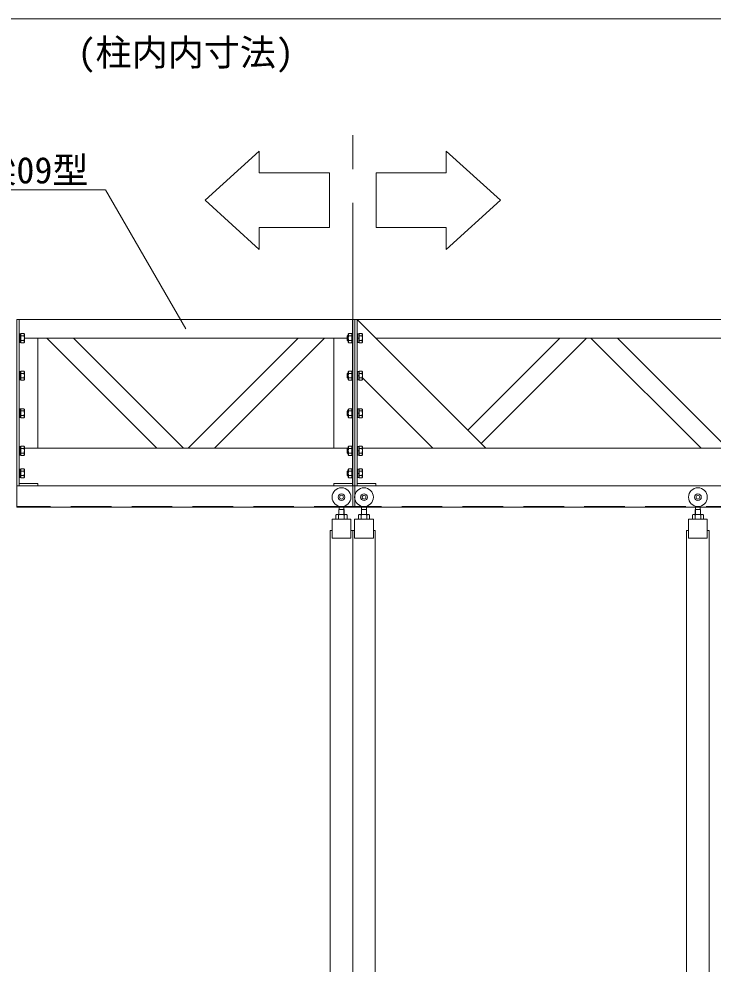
# Model space of a CAD drawing. Units: millimetres, scale not verified. Extents: x -10075 to 10075, y -16938 to 16938.
# Drawn here: x -3819 to -1971, y 9351 to 11868 of the extents above; entities that cross this region are included whole.
import ezdxf
from ezdxf.enums import TextEntityAlignment as Align

# ---------------------------------------------------------------- set-up
doc = ezdxf.new("R2010")
doc.units = ezdxf.units.MM
doc.header["$LTSCALE"] = 90
doc.linetypes.add('CHAIN2', pattern=[12, 9, -1, 1, -1])
doc.linetypes.add('DASHED1', pattern=[1.8, 1.2, -0.6])
for name, color, linetype, lineweight in [('0-6_ﾎﾞﾙﾄ類', 134, 'Continuous', 18), ('0-C_寸法', 134, 'Continuous', 18), ('1-1_中央走行棒', 134, 'Continuous', 18), ('1-2_中央走行棒右', 134, 'Continuous', 18), ('1-3_中央走行棒左', 134, 'Continuous', 18), ('1-4_中間梁09', 134, 'Continuous', 18), ('1-6_通芯', 134, 'CHAIN2', 18), ('1-B_文字', 134, 'Continuous', 18), ('2-2_連結用梁45', 134, 'Continuous', 18)]:
    doc.layers.add(name, color=color, linetype=linetype, lineweight=lineweight)
doc.styles.add('ＭＳ ゴシック', font='')
doc.styles.get('ＭＳ ゴシック').set_extended_font_data('MS Gothic')

msp = doc.modelspace()

# ---------------------------------------------------------------- linework, layer by layer
at = {"layer": '0-6_ﾎﾞﾙﾄ類'}
for p, q in [((-3806.49, 11023.56), (-3813.86, 11023.56)), ((-2943.86, 11024.5), (-2945.86, 11022.5)), ((-2942.46, 11023.3), (-2945.06, 11023.3)), ((-2943.86, 11010.5), (-2943.86, 11024.5)), ((-2942.46, 11024.5), (-2943.86, 11024.5)), ((-2942.46, 11028), (-2940.84, 11029.63)), ((-2942.46, 11007), (-2942.46, 11028)), ((-2940.84, 11023.56), (-2933.46, 11023.56)), ((-2906.49, 11023.56), (-2913.86, 11023.56)), ((-3813.86, 11018.3), (-3816.86, 11017.5)), ((-3813.86, 11017.5), (-3816.86, 11016.69)), ((-3806.49, 11011.44), (-3813.86, 11011.44)), ((-3804.86, 11007), (-3806.49, 11005.38)), ((-2945.86, 11012.5), (-2945.86, 11022.5)), ((-2943.86, 11010.5), (-2945.86, 11012.5)), ((-2942.46, 11011.7), (-2945.06, 11011.7)), ((-2942.46, 11010.5), (-2943.86, 11010.5)), ((-2942.46, 11007), (-2940.84, 11005.38)), ((-2940.84, 11011.44), (-2933.46, 11011.44)), ((-2913.86, 11018.3), (-2916.86, 11017.5)), ((-2913.86, 11017.5), (-2916.86, 11016.69)), ((-2906.49, 11011.44), (-2913.86, 11011.44)), ((-2904.86, 11007), (-2906.49, 11005.38)), ((-3806.49, 10923.56), (-3813.86, 10923.56)), ((-2943.86, 10924.5), (-2945.86, 10922.5)), ((-2945.86, 10912.5), (-2945.86, 10922.5)), ((-2942.46, 10923.3), (-2945.06, 10923.3)), ((-2943.86, 10910.5), (-2943.86, 10924.5)), ((-2942.46, 10924.5), (-2943.86, 10924.5)), ((-2942.46, 10928), (-2940.84, 10929.63)), ((-2942.46, 10907), (-2942.46, 10928)), ((-2940.84, 10923.56), (-2933.46, 10923.56)), ((-2906.49, 10923.56), (-2913.86, 10923.56)), ((-3813.86, 10918.31), (-3816.86, 10917.5)), ((-3813.86, 10917.5), (-3816.86, 10916.69)), ((-3806.49, 10911.44), (-3813.86, 10911.44)), ((-3804.86, 10907), (-3806.49, 10905.37)), ((-2943.86, 10910.5), (-2945.86, 10912.5)), ((-2942.46, 10911.7), (-2945.06, 10911.7)), ((-2942.46, 10910.5), (-2943.86, 10910.5)), ((-2942.46, 10907), (-2940.84, 10905.37)), ((-2940.84, 10911.44), (-2933.46, 10911.44)), ((-2913.86, 10918.31), (-2916.86, 10917.5)), ((-2913.86, 10917.5), (-2916.86, 10916.69)), ((-2906.49, 10911.44), (-2913.86, 10911.44)), ((-2904.86, 10907), (-2906.49, 10905.37)), ((-3806.49, 10823.56), (-3813.86, 10823.56)), ((-2943.86, 10824.5), (-2945.86, 10822.5)), ((-2945.86, 10812.5), (-2945.86, 10822.5)), ((-2942.46, 10823.3), (-2945.06, 10823.3)), ((-2943.86, 10810.5), (-2943.86, 10824.5)), ((-2942.46, 10824.5), (-2943.86, 10824.5)), ((-2942.46, 10828), (-2940.84, 10829.63)), ((-2942.46, 10807), (-2942.46, 10828)), ((-2940.84, 10823.56), (-2933.46, 10823.56)), ((-2906.49, 10823.56), (-2913.86, 10823.56)), ((-3813.86, 10818.31), (-3816.86, 10817.5)), ((-3813.86, 10817.5), (-3816.86, 10816.69)), ((-3806.49, 10811.44), (-3813.86, 10811.44)), ((-3804.86, 10807), (-3806.49, 10805.37)), ((-2943.86, 10810.5), (-2945.86, 10812.5)), ((-2942.46, 10811.7), (-2945.06, 10811.7)), ((-2942.46, 10810.5), (-2943.86, 10810.5)), ((-2942.46, 10807), (-2940.84, 10805.37)), ((-2940.84, 10811.44), (-2933.46, 10811.44)), ((-2913.86, 10818.31), (-2916.86, 10817.5)), ((-2913.86, 10817.5), (-2916.86, 10816.69)), ((-2906.49, 10811.44), (-2913.86, 10811.44)), ((-2904.86, 10807), (-2906.49, 10805.37)), ((-3806.49, 10723.56), (-3813.86, 10723.56)), ((-2943.86, 10724.5), (-2945.86, 10722.5)), ((-2945.86, 10712.5), (-2945.86, 10722.5)), ((-2942.46, 10723.3), (-2945.06, 10723.3)), ((-2943.86, 10710.5), (-2943.86, 10724.5)), ((-2942.46, 10724.5), (-2943.86, 10724.5)), ((-2942.46, 10728), (-2940.84, 10729.62)), ((-2942.46, 10707), (-2942.46, 10728)), ((-2940.84, 10723.56), (-2933.46, 10723.56)), ((-2906.49, 10723.56), (-2913.86, 10723.56)), ((-3813.86, 10718.31), (-3816.86, 10717.5)), ((-3813.86, 10717.5), (-3816.86, 10716.7)), ((-3806.49, 10711.44), (-3813.86, 10711.44)), ((-3804.86, 10707), (-3806.49, 10705.37)), ((-2943.86, 10710.5), (-2945.86, 10712.5)), ((-2942.46, 10711.7), (-2945.06, 10711.7)), ((-2942.46, 10710.5), (-2943.86, 10710.5)), ((-2942.46, 10707), (-2940.84, 10705.37)), ((-2940.84, 10711.44), (-2933.46, 10711.44)), ((-2913.86, 10718.31), (-2916.86, 10717.5)), ((-2913.86, 10717.5), (-2916.86, 10716.7)), ((-2906.49, 10711.44), (-2913.86, 10711.44)), ((-2904.86, 10707), (-2906.49, 10705.37)), ((-3813.86, 10658.3), (-3816.86, 10657.5)), ((-3813.86, 10657.5), (-3816.86, 10656.69)), ((-3806.49, 10663.56), (-3813.86, 10663.56)), ((-3806.49, 10651.44), (-3813.86, 10651.44)), ((-3804.86, 10647), (-3806.49, 10645.38)), ((-2943.86, 10664.5), (-2945.86, 10662.5)), ((-2945.86, 10652.5), (-2945.86, 10662.5)), ((-2943.86, 10650.5), (-2945.86, 10652.5)), ((-2942.46, 10663.3), (-2945.06, 10663.3)), ((-2942.46, 10651.7), (-2945.06, 10651.7)), ((-2943.86, 10650.5), (-2943.86, 10664.5)), ((-2942.46, 10664.5), (-2943.86, 10664.5)), ((-2942.46, 10650.5), (-2943.86, 10650.5)), ((-2942.46, 10668), (-2940.84, 10669.63)), ((-2942.46, 10647), (-2942.46, 10668)), ((-2942.46, 10647), (-2940.84, 10645.38)), ((-2940.84, 10663.56), (-2933.46, 10663.56)), ((-2940.84, 10651.44), (-2933.46, 10651.44)), ((-2913.86, 10658.3), (-2916.86, 10657.5)), ((-2913.86, 10657.5), (-2916.86, 10656.69)), ((-2906.49, 10663.56), (-2913.86, 10663.56)), ((-2906.49, 10651.44), (-2913.86, 10651.44)), ((-2904.86, 10647), (-2906.49, 10645.38))]:
    msp.add_line(p, q, dxfattribs=at)
for points in [[(-3816.86, 11028.5), (-3816.86, 11006.5), (-3819.16, 11006.5), (-3819.16, 11028.5)], [(-3816.86, 11028.85), (-3816.86, 11006.15), (-3813.86, 11006.15), (-3813.86, 11028.85)], [(-2933.46, 11006.5), (-2933.46, 11028.5), (-2931.16, 11028.5), (-2931.16, 11006.5)], [(-2916.86, 11028.5), (-2916.86, 11006.5), (-2919.16, 11006.5), (-2919.16, 11028.5)], [(-2916.86, 11028.85), (-2916.86, 11006.15), (-2913.86, 11006.15), (-2913.86, 11028.85)], [(-3816.86, 10928.5), (-3816.86, 10906.5), (-3819.16, 10906.5), (-3819.16, 10928.5)], [(-3816.86, 10928.85), (-3816.86, 10906.15), (-3813.86, 10906.15), (-3813.86, 10928.85)], [(-2933.46, 10906.5), (-2933.46, 10928.5), (-2931.16, 10928.5), (-2931.16, 10906.5)], [(-2916.86, 10928.5), (-2916.86, 10906.5), (-2919.16, 10906.5), (-2919.16, 10928.5)], [(-2916.86, 10928.85), (-2916.86, 10906.15), (-2913.86, 10906.15), (-2913.86, 10928.85)], [(-3816.86, 10828.5), (-3816.86, 10806.5), (-3819.16, 10806.5), (-3819.16, 10828.5)], [(-3816.86, 10828.85), (-3816.86, 10806.15), (-3813.86, 10806.15), (-3813.86, 10828.85)], [(-2933.46, 10806.5), (-2933.46, 10828.5), (-2931.16, 10828.5), (-2931.16, 10806.5)], [(-2916.86, 10828.5), (-2916.86, 10806.5), (-2919.16, 10806.5), (-2919.16, 10828.5)], [(-2916.86, 10828.85), (-2916.86, 10806.15), (-2913.86, 10806.15), (-2913.86, 10828.85)], [(-3816.86, 10728.5), (-3816.86, 10706.5), (-3819.16, 10706.5), (-3819.16, 10728.5)], [(-3816.86, 10728.85), (-3816.86, 10706.15), (-3813.86, 10706.15), (-3813.86, 10728.85)], [(-2933.46, 10706.5), (-2933.46, 10728.5), (-2931.16, 10728.5), (-2931.16, 10706.5)], [(-2916.86, 10728.5), (-2916.86, 10706.5), (-2919.16, 10706.5), (-2919.16, 10728.5)], [(-2916.86, 10728.85), (-2916.86, 10706.15), (-2913.86, 10706.15), (-2913.86, 10728.85)], [(-3816.86, 10668.5), (-3816.86, 10646.5), (-3819.16, 10646.5), (-3819.16, 10668.5)], [(-3816.86, 10668.85), (-3816.86, 10646.15), (-3813.86, 10646.15), (-3813.86, 10668.85)], [(-2933.46, 10646.5), (-2933.46, 10668.5), (-2931.16, 10668.5), (-2931.16, 10646.5)], [(-2916.86, 10668.5), (-2916.86, 10646.5), (-2919.16, 10646.5), (-2919.16, 10668.5)], [(-2916.86, 10668.85), (-2916.86, 10646.15), (-2913.86, 10646.15), (-2913.86, 10668.85)]]:
    msp.add_lwpolyline(points, close=True, dxfattribs=at)
for points in [[(-3806.49, 11029.63), (-3813.86, 11029.63), (-3813.86, 11005.38), (-3806.49, 11005.38)], [(-3804.86, 11007), (-3804.86, 11028), (-3806.49, 11029.63)], [(-2940.84, 11029.63), (-2933.46, 11029.63), (-2933.46, 11005.38), (-2940.84, 11005.38)], [(-2906.49, 11029.63), (-2913.86, 11029.63), (-2913.86, 11005.38), (-2906.49, 11005.38)], [(-2904.86, 11007), (-2904.86, 11028), (-2906.49, 11029.63)], [(-3806.49, 10929.63), (-3813.86, 10929.63), (-3813.86, 10905.37), (-3806.49, 10905.37)], [(-3804.86, 10907), (-3804.86, 10928), (-3806.49, 10929.63)], [(-2940.84, 10929.63), (-2933.46, 10929.63), (-2933.46, 10905.37), (-2940.84, 10905.37)], [(-2906.49, 10929.63), (-2913.86, 10929.63), (-2913.86, 10905.37), (-2906.49, 10905.37)], [(-2904.86, 10907), (-2904.86, 10928), (-2906.49, 10929.63)], [(-3806.49, 10829.63), (-3813.86, 10829.63), (-3813.86, 10805.37), (-3806.49, 10805.37)], [(-3804.86, 10807), (-3804.86, 10828), (-3806.49, 10829.63)], [(-2940.84, 10829.63), (-2933.46, 10829.63), (-2933.46, 10805.37), (-2940.84, 10805.37)], [(-2906.49, 10829.63), (-2913.86, 10829.63), (-2913.86, 10805.37), (-2906.49, 10805.37)], [(-2904.86, 10807), (-2904.86, 10828), (-2906.49, 10829.63)], [(-3806.49, 10729.62), (-3813.86, 10729.62), (-3813.86, 10705.37), (-3806.49, 10705.37)], [(-3804.86, 10707), (-3804.86, 10728), (-3806.49, 10729.62)], [(-2940.84, 10729.62), (-2933.46, 10729.62), (-2933.46, 10705.37), (-2940.84, 10705.37)], [(-2906.49, 10729.62), (-2913.86, 10729.62), (-2913.86, 10705.37), (-2906.49, 10705.37)], [(-2904.86, 10707), (-2904.86, 10728), (-2906.49, 10729.62)], [(-3806.49, 10669.63), (-3813.86, 10669.63), (-3813.86, 10645.38), (-3806.49, 10645.38)], [(-3804.86, 10647), (-3804.86, 10668), (-3806.49, 10669.63)], [(-2940.84, 10669.63), (-2933.46, 10669.63), (-2933.46, 10645.38), (-2940.84, 10645.38)], [(-2906.49, 10669.63), (-2913.86, 10669.63), (-2913.86, 10645.38), (-2906.49, 10645.38)], [(-2904.86, 10647), (-2904.86, 10668), (-2906.49, 10669.63)]]:
    msp.add_lwpolyline(points, dxfattribs=at)
for centre, radius, start, end in [((-3809.52, 11026.59), 4.28, 315, 45), ((-3816.98, 11017.5), 12.12, 330, 30), ((-2930.34, 11017.5), 12.12, 150, 210), ((-2937.81, 11026.59), 4.28, 135, 225), ((-2909.52, 11026.59), 4.28, 315, 45), ((-2916.98, 11017.5), 12.12, 330, 30), ((-3809.52, 11008.4), 4.28, 315, 45), ((-2937.81, 11008.4), 4.28, 135, 225), ((-2909.52, 11008.4), 4.28, 315, 45), ((-3809.52, 10926.59), 4.28, 315, 45), ((-3816.98, 10917.5), 12.12, 330, 30), ((-2930.34, 10917.5), 12.12, 150, 210), ((-2937.81, 10926.59), 4.28, 135, 225), ((-2909.52, 10926.59), 4.28, 315, 45), ((-2916.98, 10917.5), 12.12, 330, 30), ((-3809.52, 10908.4), 4.28, 315, 45), ((-2937.81, 10908.4), 4.28, 135, 225), ((-2909.52, 10908.4), 4.28, 315, 45), ((-3809.52, 10826.6), 4.28, 315, 45), ((-3816.98, 10817.5), 12.12, 330, 30), ((-2930.34, 10817.5), 12.12, 150, 210), ((-2937.81, 10826.6), 4.28, 135, 225), ((-2909.52, 10826.6), 4.28, 315, 45), ((-2916.98, 10817.5), 12.12, 330, 30), ((-3809.52, 10808.41), 4.28, 315, 45), ((-2937.81, 10808.41), 4.28, 135, 225), ((-2909.52, 10808.41), 4.28, 315, 45), ((-3809.52, 10726.6), 4.28, 315, 45), ((-3816.98, 10717.5), 12.12, 330, 30), ((-2930.34, 10717.5), 12.12, 150, 210), ((-2937.81, 10726.6), 4.28, 135, 225), ((-2909.52, 10726.6), 4.28, 315, 45), ((-2916.98, 10717.5), 12.12, 330, 30), ((-3809.52, 10708.41), 4.28, 315, 45), ((-2937.81, 10708.41), 4.28, 135, 225), ((-2909.52, 10708.41), 4.28, 315, 45), ((-3809.52, 10666.59), 4.28, 315, 45), ((-3809.52, 10648.4), 4.28, 315, 45), ((-3816.98, 10657.5), 12.12, 330, 30), ((-2930.34, 10657.5), 12.12, 150, 210), ((-2937.81, 10666.59), 4.28, 135, 225), ((-2937.81, 10648.4), 4.28, 135, 225), ((-2909.52, 10666.59), 4.28, 315, 45), ((-2909.52, 10648.4), 4.28, 315, 45), ((-2916.98, 10657.5), 12.12, 330, 30)]:
    msp.add_arc(centre, radius, start, end, dxfattribs=at)
at = {"layer": '0-C_寸法'}
msp.add_line((-8270.16, 11867.5), (1519.84, 11867.5), dxfattribs=at)
at = {"layer": '1-1_中央走行棒'}
for p, q in [((-2000.54, 10548.06), (-2022.79, 10548.06)), ((-2019.16, 10548.06), (-2022.79, 10548.06)), ((-2019.6, 10548.06), (-2019.6, 10548.1)), ((-2019.16, 10546.06), (-2019.16, 10535.06)), ((-2018.36, 10548.06), (-2018.36, 10561.1)), ((-2017.91, 10561.1), (-2017.91, 10569.9)), ((-2005.41, 10561.1), (-2005.41, 10569.9)), ((-2004.96, 10548.06), (-2004.96, 10561.1)), ((-2000.54, 10548.06), (-2004.16, 10548.06)), ((-2004.16, 10546.06), (-2004.16, 10535.06)), ((-2003.72, 10548.06), (-2003.72, 10548.1))]:
    msp.add_line(p, q, dxfattribs=at)
for points in [[(-2026.41, 10546.06), (-2026.41, 10535.06), (-1996.91, 10535.06), (-1996.91, 10546.06)], [(-2019.6, 10548.1), (-2018.66, 10548.1), (-2018.66, 10561.1), (-2011.66, 10561.1)], [(-2003.72, 10548.1), (-2004.66, 10548.1), (-2004.66, 10561.1), (-2011.66, 10561.1)], [(-2041.66, 9173.06), (-2041.66, 10505.06), (-2036.66, 10505.06)], [(-1986.66, 10505.06), (-1981.66, 10505.06), (-1981.66, 9173.06)]]:
    msp.add_lwpolyline(points, dxfattribs=at)
msp.add_lwpolyline([(-1986.66, 10485.06), (-2036.66, 10485.06), (-2036.66, 10535.06), (-1986.66, 10535.06)], close=True, dxfattribs=at)
for radius in [25, 9, 5]:
    msp.add_circle((-2011.66, 10594.1), radius, dxfattribs=at)
for centre, radius, start, end in [((-2022.79, 10543.78), 4.28, 32.227, 147.773), ((-2011.66, 10533), 15.07, 60.137, 119.863), ((-2000.54, 10543.78), 4.28, 32.227, 147.773)]:
    msp.add_arc(centre, radius, start, end, dxfattribs=at)
at = {"layer": '1-2_中央走行棒右'}
for p, q in [((-2911.79, 10548.06), (-2889.54, 10548.06)), ((-2911.79, 10548.06), (-2908.16, 10548.06)), ((-2908.6, 10548.06), (-2908.6, 10548.1)), ((-2908.16, 10546.06), (-2908.16, 10535.06)), ((-2907.36, 10548.06), (-2907.36, 10561.1)), ((-2906.91, 10561.1), (-2906.91, 10569.9)), ((-2894.41, 10561.1), (-2894.41, 10569.9)), ((-2893.96, 10548.06), (-2893.96, 10561.1)), ((-2893.16, 10548.06), (-2889.54, 10548.06)), ((-2893.16, 10546.06), (-2893.16, 10535.06)), ((-2892.73, 10548.06), (-2892.73, 10548.1))]:
    msp.add_line(p, q, dxfattribs=at)
for points in [[(-2885.91, 10546.06), (-2885.91, 10535.06), (-2915.42, 10535.06), (-2915.42, 10546.06)], [(-2908.6, 10548.1), (-2907.66, 10548.1), (-2907.66, 10561.1), (-2900.66, 10561.1)], [(-2892.73, 10548.1), (-2893.66, 10548.1), (-2893.66, 10561.1), (-2900.66, 10561.1)], [(-2925.66, 10505.06), (-2930.66, 10505.06), (-2930.66, 9085.06)], [(-2870.66, 9173.06), (-2870.66, 10505.06), (-2875.66, 10505.06)]]:
    msp.add_lwpolyline(points, dxfattribs=at)
msp.add_lwpolyline([(-2925.66, 10485.06), (-2875.66, 10485.06), (-2875.66, 10535.06), (-2925.66, 10535.06)], close=True, dxfattribs=at)
for radius in [25, 9, 5]:
    msp.add_circle((-2900.66, 10594.1), radius, dxfattribs=at)
for centre, radius, start, end in [((-2911.79, 10543.78), 4.28, 32.227, 147.773), ((-2900.66, 10533), 15.07, 60.137, 119.863), ((-2889.54, 10543.78), 4.28, 32.227, 147.773)]:
    msp.add_arc(centre, radius, start, end, dxfattribs=at)
at = {"layer": '1-3_中央走行棒左'}
for p, q in [((-2971.78, 10548.06), (-2949.53, 10548.06)), ((-2971.78, 10548.06), (-2968.16, 10548.06)), ((-2968.6, 10548.06), (-2968.6, 10548.1)), ((-2968.16, 10546.06), (-2968.16, 10535.06)), ((-2967.36, 10548.06), (-2967.36, 10561.1)), ((-2966.91, 10561.1), (-2966.91, 10569.9)), ((-2954.41, 10561.1), (-2954.41, 10569.9)), ((-2953.96, 10548.06), (-2953.96, 10561.1)), ((-2953.16, 10548.06), (-2949.53, 10548.06)), ((-2953.16, 10546.06), (-2953.16, 10535.06)), ((-2952.72, 10548.06), (-2952.72, 10548.1))]:
    msp.add_line(p, q, dxfattribs=at)
for points in [[(-2945.91, 10546.06), (-2945.91, 10535.06), (-2975.41, 10535.06), (-2975.41, 10546.06)], [(-2968.6, 10548.1), (-2967.66, 10548.1), (-2967.66, 10561.1), (-2960.66, 10561.1)], [(-2952.72, 10548.1), (-2953.66, 10548.1), (-2953.66, 10561.1), (-2960.66, 10561.1)], [(-2985.66, 10505.06), (-2990.66, 10505.06), (-2990.66, 9173.06)], [(-2930.66, 9085.06), (-2930.66, 10505.06), (-2935.66, 10505.06)]]:
    msp.add_lwpolyline(points, dxfattribs=at)
msp.add_lwpolyline([(-2985.66, 10485.06), (-2935.66, 10485.06), (-2935.66, 10535.06), (-2985.66, 10535.06)], close=True, dxfattribs=at)
for radius in [25, 9, 5]:
    msp.add_circle((-2960.66, 10594.1), radius, dxfattribs=at)
for centre, radius, start, end in [((-2971.78, 10543.78), 4.28, 32.227, 147.773), ((-2960.66, 10533), 15.07, 60.137, 119.863), ((-2949.53, 10543.78), 4.28, 32.227, 147.773)]:
    msp.add_arc(centre, radius, start, end, dxfattribs=at)
at = {"layer": '1-4_中間梁09'}
for p, q in [((-3819.16, 11017.5), (-3819.16, 10724.5)), ((-3804.86, 11017.5), (-2945.86, 11017.5)), ((-2931.16, 10724.5), (-2931.16, 11017.5)), ((-2943.86, 10724.5), (-3804.86, 10724.5))]:
    msp.add_line(p, q, dxfattribs=at)
at = {"layer": '1-4_中間梁09', "linetype": 'DASHED1'}
msp.add_line((-2925.16, 10569.1), (-3825.16, 10569.1), dxfattribs=at)
at = {"layer": '1-4_中間梁09'}
for points in [[(-3825.16, 10624.5), (-3819.16, 10624.5), (-3819.16, 11067.5), (-3825.16, 11067.5)], [(-2931.16, 10624.5), (-2925.16, 10624.5), (-2925.16, 11067.5), (-2931.16, 11067.5)], [(-3451.87, 10724.5), (-3381.16, 10724.5), (-3674.16, 11017.5), (-3744.87, 11017.5)], [(-3298.45, 10724.5), (-3369.16, 10724.5), (-3076.16, 11017.5), (-3005.45, 11017.5)], [(-3825.16, 10567.5), (-2925.16, 10567.5), (-2925.16, 10624.5), (-3825.16, 10624.5)], [(-3769.16, 10624.5), (-3769.16, 10630.5), (-3819.16, 10630.5), (-3819.16, 10624.5)], [(-2981.16, 10624.5), (-2981.16, 10630.5), (-2931.16, 10630.5), (-2931.16, 10624.5)]]:
    msp.add_lwpolyline(points, close=True, dxfattribs=at)
for points in [[(-2931.16, 11017.5), (-2931.16, 11067.5), (-3819.16, 11067.5), (-3819.16, 11017.5)], [(-3804.86, 10724.5), (-3769.16, 10724.5), (-3769.16, 11017.5), (-3804.86, 11017.5)], [(-2945.86, 11017.5), (-2981.16, 11017.5), (-2981.16, 10724.5), (-2943.86, 10724.5)], [(-3819.16, 10724.5), (-3819.16, 10624.5), (-2931.16, 10624.5), (-2931.16, 10724.5)]]:
    msp.add_lwpolyline(points, dxfattribs=at)
at = {"layer": '1-6_通芯'}
msp.add_line((-2930.66, 10567.5), (-2930.66, 11595.07), dxfattribs=at)
at = {"layer": '1-B_文字'}
msp.add_line((-4113.96, 11412.5), (-3589.46, 11412.5), dxfattribs=at)
for points in [[(-3323.83, 11384.96), (-3179.41, 11515.73), (-3179.41, 11457.83), (-2992.77, 11457.83), (-2992.77, 11311.81), (-3179.41, 11311.81), (-3179.41, 11253.91)], [(-2537.5, 11384.96), (-2681.91, 11515.73), (-2681.91, 11457.83), (-2868.55, 11457.83), (-2868.55, 11311.81), (-2681.91, 11311.81), (-2681.91, 11253.91)]]:
    msp.add_lwpolyline(points, close=True, dxfattribs=at)
msp.add_lwpolyline([(-3375.26, 11042.5), (-3588.89, 11412.5), (-3589.24, 11412.5)], dxfattribs=at)
at = {"layer": '2-2_連結用梁45'}
for p, q in [((-19.16, 11067.5), (-2919.16, 11067.5)), ((-2869.16, 11017.5), (-39.37, 11017.5)), ((-2225.74, 11017.5), (-2296.45, 11017.5)), ((-2003.45, 10724.5), (-2296.45, 11017.5)), ((-1932.74, 10724.5), (-2225.74, 11017.5)), ((1674.84, 10724.5), (-2904.86, 10724.5)), ((-1932.74, 10724.5), (-2003.45, 10724.5))]:
    msp.add_line(p, q, dxfattribs=at)
at = {"layer": '2-2_連結用梁45', "linetype": 'DASHED1'}
msp.add_line((1519.84, 10569.1), (-2925.16, 10569.1), dxfattribs=at)
at = {"layer": '2-2_連結用梁45'}
for points in [[(-2925.16, 10624.5), (-2919.16, 10624.5), (-2919.16, 11067.5), (-2925.16, 11067.5)], [(-2379.16, 11017.5), (-2624.53, 10772.14), (-2589.17, 10736.77), (-2308.45, 11017.5)], [(-2869.16, 10624.5), (-2869.16, 10630.5), (-2919.16, 10630.5), (-2919.16, 10624.5)]]:
    msp.add_lwpolyline(points, close=True, dxfattribs=at)
for points in [[(-2919.16, 10926.08), (-2919.16, 11067.5), (-2576.21, 10724.55), (-2717.64, 10724.55), (-2904.86, 10911.78)], [(-2919.16, 10724.5), (-2919.16, 10624.5), (1274.84, 10624.5)], [(674.84, 10624.5), (-2925.16, 10624.5), (-2925.16, 10567.5), (674.84, 10567.5), (674.84, 10570.5)]]:
    msp.add_lwpolyline(points, dxfattribs=at)

# ---------------------------------------------------------------- texts
at = {"layer": '0-C_寸法', "style": 'ＭＳ ゴシック'}
msp.add_text('(柱内内寸法)', height=70.38, dxfattribs=at).set_placement((-3663.16, 11721.9), align=Align.BOTTOM_LEFT)
at = {"layer": '1-B_文字', "style": 'ＭＳ ゴシック'}
msp.add_text('中間梁09型', height=70.38, dxfattribs=at).set_placement((-4113.96, 11408.41), align=Align.BOTTOM_LEFT)

doc.saveas('drawing.dxf')
